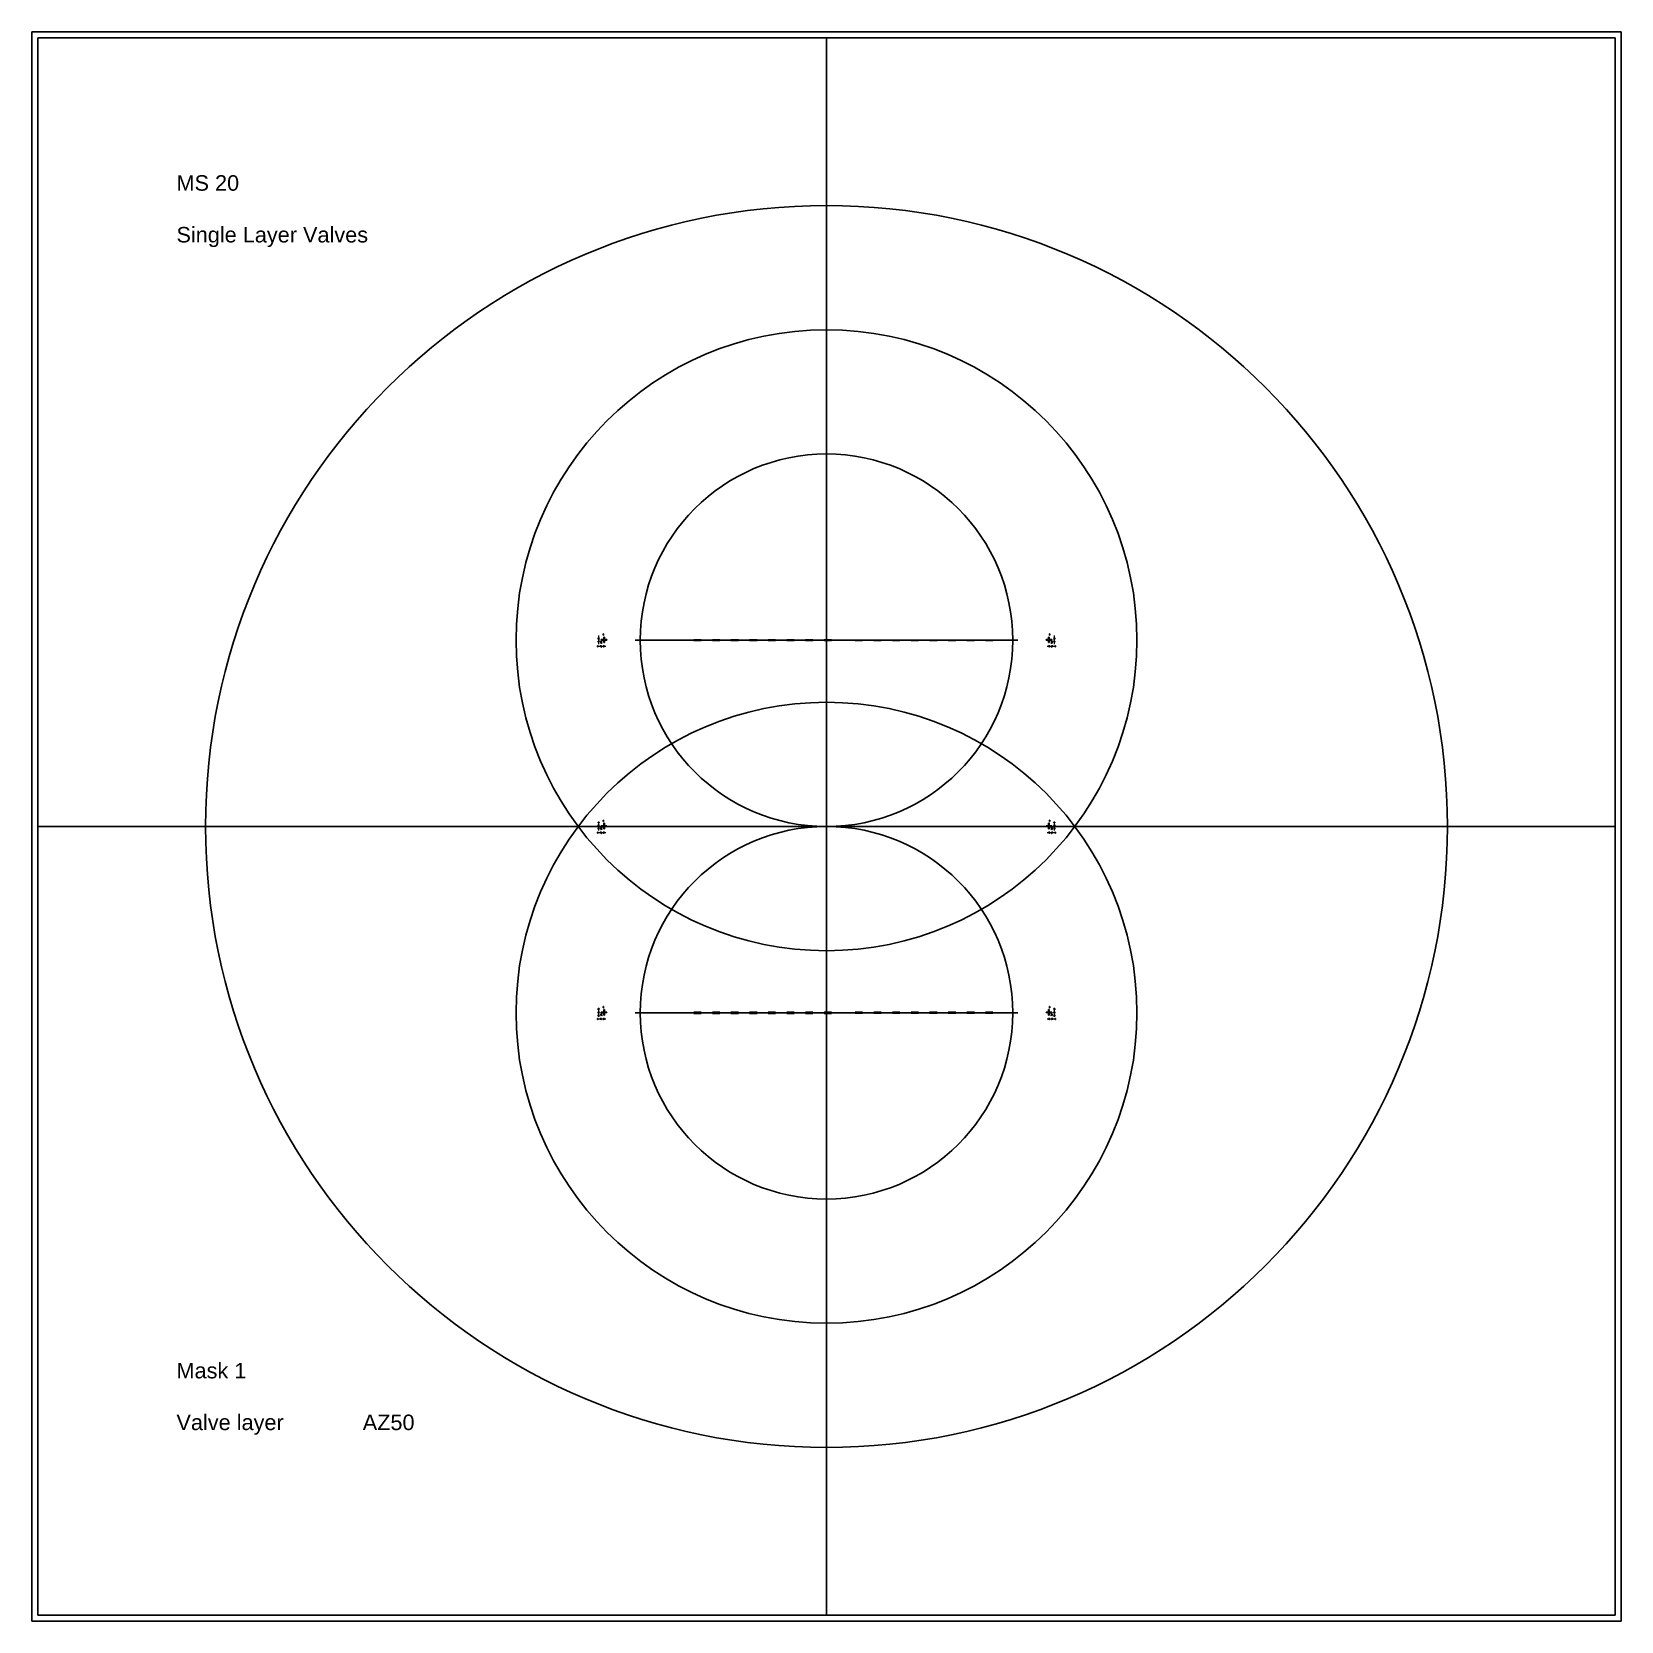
# Model space of a CAD drawing. Header units: millimetres. Extents: x 1000 to 444771, y -11148 to 590229.
# Drawn here: x 1000 to 129000, y 1000 to 129000 of the extents above; entities that cross this region are included whole.
import ezdxf

# ---------------------------------------------------------------- set-up
doc = ezdxf.new("R2010")
doc.units = ezdxf.units.MM
doc.layers.add('CLEAR', color=140, linetype='Continuous')
doc.layers.add('MASK', color=20, linetype='Continuous')
doc.styles.get("Standard").update_dxf_attribs({"font": 'arial.ttf'})

msp = doc.modelspace()

# ---------------------------------------------------------------- linework, layer by layer
for p, q in [((65000, 128500), (65000, 1500)), ((65000, 73326), (65000, 86674)), ((49596, 80000), (80404, 80000)), ((65000, 70000), (65000, 60000)), ((1500, 65000), (128500, 65000)), ((47596, 65000), (82404, 65000)), ((65000, 43326), (65000, 56674)), ((49596, 50000), (80404, 50000))]:
    msp.add_line(p, q)
for centre, radius in [((65000, 65000), 50000), ((65000, 80000), 25000), ((65000, 80000), 15000), ((65000, 50000), 25000), ((65000, 50000), 15000)]:
    msp.add_circle(centre, radius)
at = {"layer": 'CLEAR'}
for p, q in [((1500, 128500), (128500, 128500)), ((1500, 1500), (1500, 128500)), ((128500, 128500), (128500, 1500)), ((128500, 1500), (1500, 1500))]:
    msp.add_line(p, q, dxfattribs=at)
at = {"layer": 'MASK'}
for p, q in [((1000, 129000), (129000, 129000)), ((1000, 1000), (1000, 129000)), ((129000, 129000), (129000, 1000)), ((46566, 79545), (46566, 79470)), ((46578, 79545), (46566, 79545)), ((46566, 79470), (46578, 79470)), ((46578, 79470), (46578, 79545)), ((46596, 79545), (46596, 79495)), ((46608, 79545), (46596, 79545)), ((46596, 79495), (46608, 79495)), ((46608, 79495), (46608, 79545)), ((46621, 80341), (46696, 80341)), ((46621, 80329), (46621, 80341)), ((46696, 80329), (46621, 80329)), ((46621, 80311), (46671, 80311)), ((46621, 80299), (46621, 80311)), ((46671, 80299), (46621, 80299)), ((46621, 80281), (46671, 80281)), ((46621, 80269), (46621, 80281)), ((46671, 80269), (46621, 80269)), ((46621, 80251), (46671, 80251)), ((46621, 80239), (46621, 80251)), ((46671, 80239), (46621, 80239)), ((46621, 80221), (46671, 80221)), ((46621, 80209), (46621, 80221)), ((46671, 80209), (46621, 80209)), ((46621, 80191), (46696, 80191)), ((46621, 80179), (46621, 80191)), ((46696, 80179), (46621, 80179)), ((46621, 80161), (46671, 80161)), ((46621, 80149), (46621, 80161)), ((46671, 80149), (46621, 80149)), ((46621, 80131), (46671, 80131)), ((46621, 80119), (46621, 80131)), ((46671, 80119), (46621, 80119)), ((46621, 80101), (46671, 80101)), ((46621, 80089), (46621, 80101)), ((46671, 80089), (46621, 80089)), ((46621, 80071), (46671, 80071)), ((46621, 80059), (46621, 80071)), ((46671, 80059), (46621, 80059)), ((46621, 80041), (46721, 80041)), ((46621, 80029), (46621, 80041)), ((46721, 80029), (46621, 80029)), ((46621, 80011), (46671, 80011)), ((46621, 79999), (46621, 80011)), ((46671, 79999), (46621, 79999)), ((46621, 79981), (46671, 79981)), ((46621, 79969), (46621, 79981)), ((46671, 79969), (46621, 79969)), ((46621, 79951), (46671, 79951)), ((46621, 79939), (46621, 79951)), ((46671, 79939), (46621, 79939)), ((46621, 79921), (46671, 79921)), ((46621, 79909), (46621, 79921)), ((46671, 79909), (46621, 79909)), ((46621, 79891), (46696, 79891)), ((46621, 79879), (46621, 79891)), ((46696, 79879), (46621, 79879)), ((46621, 79861), (46671, 79861)), ((46621, 79849), (46621, 79861)), ((46671, 79849), (46621, 79849)), ((46621, 79831), (46671, 79831)), ((46621, 79819), (46621, 79831)), ((46671, 79819), (46621, 79819)), ((46621, 79801), (46671, 79801)), ((46621, 79789), (46621, 79801)), ((46671, 79789), (46621, 79789)), ((46621, 79771), (46671, 79771)), ((46621, 79759), (46621, 79771)), ((46671, 79759), (46621, 79759)), ((46621, 79741), (46696, 79741)), ((46621, 79729), (46621, 79741)), ((46696, 79729), (46621, 79729)), ((46626, 79545), (46626, 79495)), ((46638, 79545), (46626, 79545)), ((46626, 79495), (46638, 79495)), ((46638, 79495), (46638, 79545)), ((46656, 79545), (46656, 79495)), ((46668, 79545), (46656, 79545)), ((46656, 79495), (46668, 79495)), ((46668, 79495), (46668, 79545)), ((46671, 80311), (46671, 80299)), ((46671, 80281), (46671, 80269)), ((46671, 80251), (46671, 80239)), ((46671, 80221), (46671, 80209)), ((46671, 80161), (46671, 80149)), ((46671, 80131), (46671, 80119)), ((46671, 80101), (46671, 80089)), ((46671, 80071), (46671, 80059)), ((46671, 80011), (46671, 79999)), ((46671, 79981), (46671, 79969)), ((46671, 79951), (46671, 79939)), ((46671, 79921), (46671, 79909)), ((46671, 79861), (46671, 79849)), ((46671, 79831), (46671, 79819)), ((46671, 79801), (46671, 79789)), ((46671, 79771), (46671, 79759)), ((46686, 79545), (46686, 79495)), ((46698, 79545), (46686, 79545)), ((46686, 79495), (46698, 79495)), ((46696, 80341), (46696, 80329)), ((46696, 80191), (46696, 80179)), ((46696, 79891), (46696, 79879)), ((46696, 79741), (46696, 79729)), ((46698, 79495), (46698, 79545)), ((46716, 79545), (46716, 79470)), ((46728, 79545), (46716, 79545)), ((46716, 79470), (46728, 79470)), ((46721, 80041), (46721, 80029)), ((46728, 79470), (46728, 79545)), ((46746, 79545), (46746, 79495)), ((46758, 79545), (46746, 79545)), ((46746, 79495), (46758, 79495)), ((46758, 79495), (46758, 79545)), ((46776, 79545), (46776, 79495)), ((46788, 79545), (46776, 79545)), ((46776, 79495), (46788, 79495)), ((46788, 79495), (46788, 79545)), ((46806, 79545), (46806, 79495)), ((46818, 79545), (46806, 79545)), ((46806, 79495), (46818, 79495)), ((46818, 79495), (46818, 79545)), ((46824, 79925), (46850, 79925)), ((46824, 79769), (46824, 79925)), ((46850, 79769), (46824, 79769)), ((46836, 79545), (46836, 79495)), ((46848, 79545), (46836, 79545)), ((46836, 79495), (46848, 79495)), ((46848, 79495), (46848, 79545)), ((46850, 79868), (46918, 79936)), ((46850, 79925), (46850, 79868)), ((46850, 79825), (46850, 79769)), ((46850, 79825), (46918, 79758)), ((46866, 80060), (47066, 80060)), ((46866, 80010), (46866, 80060)), ((47066, 80010), (46866, 80010)), ((46866, 79847), (46937, 79918)), ((46866, 79847), (46937, 79776)), ((46866, 79545), (46866, 79445)), ((46878, 79545), (46866, 79545)), ((46866, 79445), (46878, 79445)), ((46878, 79445), (46878, 79545)), ((46896, 79545), (46896, 79495)), ((46908, 79545), (46896, 79545)), ((46896, 79495), (46908, 79495)), ((46908, 79495), (46908, 79545)), ((46918, 79936), (46937, 79918)), ((46918, 79758), (46937, 79776)), ((46926, 79545), (46926, 79495)), ((46938, 79545), (46926, 79545)), ((46926, 79495), (46938, 79495)), ((46938, 79495), (46938, 79545)), ((46956, 79545), (46956, 79495)), ((46968, 79545), (46956, 79545)), ((46956, 79495), (46968, 79495)), ((46968, 79495), (46968, 79545)), ((46986, 79545), (46986, 79495)), ((46998, 79545), (46986, 79545)), ((46986, 79495), (46998, 79495)), ((46998, 79495), (46998, 79545)), ((47016, 80410), (47016, 80510)), ((47016, 80510), (47028, 80510)), ((47028, 80410), (47016, 80410)), ((47016, 79545), (47016, 79470)), ((47028, 79545), (47016, 79545)), ((47016, 79470), (47028, 79470)), ((47028, 80510), (47028, 80410)), ((47028, 79470), (47028, 79545)), ((47046, 79545), (47046, 79495)), ((47058, 79545), (47046, 79545)), ((47046, 79495), (47058, 79495)), ((47058, 79495), (47058, 79545)), ((47066, 80060), (47066, 80260)), ((47066, 80260), (47116, 80260)), ((47066, 79810), (47066, 80010)), ((47116, 79810), (47066, 79810)), ((47076, 79545), (47076, 79495)), ((47088, 79545), (47076, 79545)), ((47076, 79495), (47088, 79495)), ((47088, 79495), (47088, 79545)), ((47106, 79545), (47106, 79495)), ((47118, 79545), (47106, 79545)), ((47106, 79495), (47118, 79495)), ((47116, 80260), (47116, 80060)), ((47116, 80060), (47316, 80060)), ((47316, 80010), (47116, 80010)), ((47116, 80010), (47116, 79810)), ((47118, 79495), (47118, 79545)), ((47136, 79545), (47136, 79495)), ((47148, 79545), (47136, 79545)), ((47136, 79495), (47148, 79495)), ((47148, 79495), (47148, 79545)), ((47166, 79545), (47166, 79470)), ((47178, 79545), (47166, 79545)), ((47166, 79470), (47178, 79470)), ((47178, 79470), (47178, 79545)), ((47316, 80060), (47316, 80010)), ((54306, 80025), (54906, 80025)), ((54306, 79975), (54306, 80025)), ((54906, 79975), (54306, 79975)), ((54906, 80025), (54906, 79975)), ((55806, 80025), (56406, 80025)), ((55806, 79975), (55806, 80025)), ((56406, 79975), (55806, 79975)), ((56406, 80025), (56406, 79975)), ((57306, 80025), (57906, 80025)), ((57306, 79975), (57306, 80025)), ((57906, 79975), (57306, 79975)), ((57906, 80025), (57906, 79975)), ((58806, 80025), (59406, 80025)), ((58806, 79975), (58806, 80025)), ((59406, 79975), (58806, 79975)), ((59406, 80025), (59406, 79975)), ((60306, 80025), (60906, 80025)), ((60306, 79975), (60306, 80025)), ((60906, 79975), (60306, 79975)), ((60906, 80025), (60906, 79975)), ((61806, 80025), (62406, 80025)), ((61806, 79975), (61806, 80025)), ((62406, 79975), (61806, 79975)), ((62406, 80025), (62406, 79975)), ((63306, 80025), (63906, 80025)), ((63306, 79975), (63306, 80025)), ((63906, 79975), (63306, 79975)), ((63906, 80025), (63906, 79975)), ((64806, 80025), (65406, 80025)), ((64806, 79975), (64806, 80025)), ((65406, 79975), (64806, 79975)), ((65406, 80025), (65406, 79975)), ((67306, 80013), (67906, 80013)), ((67306, 79988), (67306, 80013)), ((67906, 79988), (67306, 79988)), ((67906, 80013), (67906, 79988)), ((68806, 80013), (69406, 80013)), ((68806, 79988), (68806, 80013)), ((69406, 79988), (68806, 79988)), ((69406, 80013), (69406, 79988)), ((70306, 80013), (70906, 80013)), ((70306, 79988), (70306, 80013)), ((70906, 79988), (70306, 79988)), ((70906, 80013), (70906, 79988)), ((71806, 80013), (72406, 80013)), ((71806, 79988), (71806, 80013)), ((72406, 79988), (71806, 79988)), ((72406, 80013), (72406, 79988)), ((73306, 80013), (73906, 80013)), ((73306, 79988), (73306, 80013)), ((73906, 79988), (73306, 79988)), ((73906, 80013), (73906, 79988)), ((74806, 80013), (75406, 80013)), ((74806, 79988), (74806, 80013)), ((75406, 79988), (74806, 79988)), ((75406, 80013), (75406, 79988)), ((76306, 80013), (76906, 80013)), ((76306, 79988), (76306, 80013)), ((76906, 79988), (76306, 79988)), ((76906, 80013), (76906, 79988)), ((77806, 80013), (78406, 80013)), ((77806, 79988), (77806, 80013)), ((78406, 79988), (77806, 79988)), ((78406, 80013), (78406, 79988)), ((82884, 80060), (82684, 80060)), ((82684, 80060), (82684, 80010)), ((82684, 80010), (82884, 80010)), ((82822, 79470), (82822, 79545)), ((82822, 79545), (82834, 79545)), ((82834, 79470), (82822, 79470)), ((82834, 79545), (82834, 79470)), ((82852, 79495), (82852, 79545)), ((82852, 79545), (82864, 79545)), ((82864, 79495), (82852, 79495)), ((82864, 79545), (82864, 79495)), ((82882, 79495), (82882, 79545)), ((82882, 79545), (82894, 79545)), ((82894, 79495), (82882, 79495)), ((82934, 80260), (82884, 80260)), ((82884, 80260), (82884, 80060)), ((82884, 80010), (82884, 79810)), ((82884, 79810), (82934, 79810)), ((82894, 79545), (82894, 79495)), ((82912, 79495), (82912, 79545)), ((82912, 79545), (82924, 79545)), ((82924, 79495), (82912, 79495)), ((82924, 79545), (82924, 79495)), ((82934, 80060), (82934, 80260)), ((83134, 80060), (82934, 80060)), ((82934, 79810), (82934, 80010)), ((82934, 80010), (83134, 80010)), ((82942, 79495), (82942, 79545)), ((82942, 79545), (82954, 79545)), ((82954, 79495), (82942, 79495)), ((82954, 79545), (82954, 79495)), ((82972, 80510), (82972, 80410)), ((82984, 80510), (82972, 80510)), ((82972, 80410), (82984, 80410)), ((82972, 79470), (82972, 79545)), ((82972, 79545), (82984, 79545)), ((82984, 79470), (82972, 79470)), ((82984, 80410), (82984, 80510)), ((82984, 79545), (82984, 79470)), ((83002, 79495), (83002, 79545)), ((83002, 79545), (83014, 79545)), ((83014, 79495), (83002, 79495)), ((83014, 79545), (83014, 79495)), ((83032, 79495), (83032, 79545)), ((83032, 79545), (83044, 79545)), ((83044, 79495), (83032, 79495)), ((83044, 79545), (83044, 79495)), ((83062, 79495), (83062, 79545)), ((83062, 79545), (83074, 79545)), ((83074, 79495), (83062, 79495)), ((83082, 79936), (83063, 79918)), ((83134, 79847), (83063, 79918)), ((83134, 79847), (83063, 79776)), ((83082, 79758), (83063, 79776)), ((83074, 79545), (83074, 79495)), ((83149, 79868), (83082, 79936)), ((83149, 79825), (83082, 79758)), ((83092, 79495), (83092, 79545)), ((83092, 79545), (83104, 79545)), ((83104, 79495), (83092, 79495)), ((83104, 79545), (83104, 79495)), ((83122, 79445), (83122, 79545)), ((83122, 79545), (83134, 79545)), ((83134, 79445), (83122, 79445)), ((83134, 80010), (83134, 80060)), ((83134, 79545), (83134, 79445)), ((83175, 79925), (83149, 79925)), ((83149, 79925), (83149, 79868)), ((83149, 79825), (83149, 79769)), ((83149, 79769), (83175, 79769)), ((83152, 79495), (83152, 79545)), ((83152, 79545), (83164, 79545)), ((83164, 79495), (83152, 79495)), ((83164, 79545), (83164, 79495)), ((83175, 79769), (83175, 79925)), ((83182, 79495), (83182, 79545)), ((83182, 79545), (83194, 79545)), ((83194, 79495), (83182, 79495)), ((83194, 79545), (83194, 79495)), ((83212, 79495), (83212, 79545)), ((83212, 79545), (83224, 79545)), ((83224, 79495), (83212, 79495)), ((83224, 79545), (83224, 79495)), ((83242, 79495), (83242, 79545)), ((83242, 79545), (83254, 79545)), ((83254, 79495), (83242, 79495)), ((83254, 79545), (83254, 79495)), ((83272, 79470), (83272, 79545)), ((83272, 79545), (83284, 79545)), ((83284, 79470), (83272, 79470)), ((83379, 80041), (83279, 80041)), ((83279, 80041), (83279, 80029)), ((83279, 80029), (83379, 80029)), ((83284, 79545), (83284, 79470)), ((83302, 79495), (83302, 79545)), ((83302, 79545), (83314, 79545)), ((83314, 79495), (83302, 79495)), ((83379, 80341), (83304, 80341)), ((83304, 80341), (83304, 80329)), ((83304, 80329), (83379, 80329)), ((83379, 80191), (83304, 80191)), ((83304, 80191), (83304, 80179)), ((83304, 80179), (83379, 80179)), ((83379, 79891), (83304, 79891)), ((83304, 79891), (83304, 79879)), ((83304, 79879), (83379, 79879)), ((83379, 79741), (83304, 79741)), ((83304, 79741), (83304, 79729)), ((83304, 79729), (83379, 79729)), ((83314, 79545), (83314, 79495)), ((83379, 80311), (83329, 80311)), ((83329, 80311), (83329, 80299)), ((83329, 80299), (83379, 80299)), ((83379, 80281), (83329, 80281)), ((83329, 80281), (83329, 80269)), ((83329, 80269), (83379, 80269)), ((83379, 80251), (83329, 80251)), ((83329, 80251), (83329, 80239)), ((83329, 80239), (83379, 80239)), ((83379, 80221), (83329, 80221)), ((83329, 80221), (83329, 80209)), ((83329, 80209), (83379, 80209)), ((83379, 80161), (83329, 80161)), ((83329, 80161), (83329, 80149)), ((83329, 80149), (83379, 80149)), ((83379, 80131), (83329, 80131)), ((83329, 80131), (83329, 80119)), ((83329, 80119), (83379, 80119)), ((83379, 80101), (83329, 80101)), ((83329, 80101), (83329, 80089)), ((83329, 80089), (83379, 80089)), ((83379, 80071), (83329, 80071)), ((83329, 80071), (83329, 80059)), ((83329, 80059), (83379, 80059)), ((83379, 80011), (83329, 80011)), ((83329, 80011), (83329, 79999)), ((83329, 79999), (83379, 79999)), ((83379, 79981), (83329, 79981)), ((83329, 79981), (83329, 79969)), ((83329, 79969), (83379, 79969)), ((83379, 79951), (83329, 79951)), ((83329, 79951), (83329, 79939)), ((83329, 79939), (83379, 79939)), ((83379, 79921), (83329, 79921)), ((83329, 79921), (83329, 79909)), ((83329, 79909), (83379, 79909)), ((83379, 79861), (83329, 79861)), ((83329, 79861), (83329, 79849)), ((83329, 79849), (83379, 79849)), ((83379, 79831), (83329, 79831)), ((83329, 79831), (83329, 79819)), ((83329, 79819), (83379, 79819)), ((83379, 79801), (83329, 79801)), ((83329, 79801), (83329, 79789)), ((83329, 79789), (83379, 79789)), ((83379, 79771), (83329, 79771)), ((83329, 79771), (83329, 79759)), ((83329, 79759), (83379, 79759)), ((83332, 79495), (83332, 79545)), ((83332, 79545), (83344, 79545)), ((83344, 79495), (83332, 79495)), ((83344, 79545), (83344, 79495)), ((83362, 79495), (83362, 79545)), ((83362, 79545), (83374, 79545)), ((83374, 79495), (83362, 79495)), ((83374, 79545), (83374, 79495)), ((83379, 80329), (83379, 80341)), ((83379, 80299), (83379, 80311)), ((83379, 80269), (83379, 80281)), ((83379, 80239), (83379, 80251)), ((83379, 80209), (83379, 80221)), ((83379, 80179), (83379, 80191)), ((83379, 80149), (83379, 80161)), ((83379, 80119), (83379, 80131)), ((83379, 80089), (83379, 80101)), ((83379, 80059), (83379, 80071)), ((83379, 80029), (83379, 80041)), ((83379, 79999), (83379, 80011)), ((83379, 79969), (83379, 79981)), ((83379, 79939), (83379, 79951)), ((83379, 79909), (83379, 79921)), ((83379, 79879), (83379, 79891)), ((83379, 79849), (83379, 79861)), ((83379, 79819), (83379, 79831)), ((83379, 79789), (83379, 79801)), ((83379, 79759), (83379, 79771)), ((83379, 79729), (83379, 79741)), ((83392, 79495), (83392, 79545)), ((83392, 79545), (83404, 79545)), ((83404, 79495), (83392, 79495)), ((83404, 79545), (83404, 79495)), ((83422, 79470), (83422, 79545)), ((83422, 79545), (83434, 79545)), ((83434, 79470), (83422, 79470)), ((83434, 79545), (83434, 79470)), ((46621, 65341), (46696, 65341)), ((46621, 65329), (46621, 65341)), ((46696, 65329), (46621, 65329)), ((46621, 65311), (46671, 65311)), ((46621, 65299), (46621, 65311)), ((46671, 65299), (46621, 65299)), ((46621, 65281), (46671, 65281)), ((46621, 65269), (46621, 65281)), ((46671, 65311), (46671, 65299)), ((46671, 65281), (46671, 65269)), ((46696, 65341), (46696, 65329)), ((47016, 65410), (47016, 65510)), ((47016, 65510), (47028, 65510)), ((47028, 65410), (47016, 65410)), ((47028, 65510), (47028, 65410)), ((82972, 65510), (82972, 65410)), ((82984, 65510), (82972, 65510)), ((82972, 65410), (82984, 65410)), ((82984, 65410), (82984, 65510)), ((83379, 65341), (83304, 65341)), ((83304, 65341), (83304, 65329)), ((83304, 65329), (83379, 65329)), ((83379, 65311), (83329, 65311)), ((83329, 65311), (83329, 65299)), ((83329, 65299), (83379, 65299)), ((83379, 65281), (83329, 65281)), ((83329, 65281), (83329, 65269)), ((83379, 65329), (83379, 65341)), ((83379, 65299), (83379, 65311)), ((83379, 65269), (83379, 65281)), ((46566, 64545), (46566, 64470)), ((46578, 64545), (46566, 64545)), ((46566, 64470), (46578, 64470)), ((46578, 64470), (46578, 64545)), ((46596, 64545), (46596, 64495)), ((46608, 64545), (46596, 64545)), ((46596, 64495), (46608, 64495)), ((46608, 64495), (46608, 64545)), ((46671, 65269), (46621, 65269)), ((46621, 65251), (46671, 65251)), ((46621, 65239), (46621, 65251)), ((46671, 65239), (46621, 65239)), ((46621, 65221), (46671, 65221)), ((46621, 65209), (46621, 65221)), ((46671, 65209), (46621, 65209)), ((46621, 65191), (46696, 65191)), ((46621, 65179), (46621, 65191)), ((46696, 65179), (46621, 65179)), ((46621, 65161), (46671, 65161)), ((46621, 65149), (46621, 65161)), ((46671, 65149), (46621, 65149)), ((46621, 65131), (46671, 65131)), ((46621, 65119), (46621, 65131)), ((46671, 65119), (46621, 65119)), ((46621, 65101), (46671, 65101)), ((46621, 65089), (46621, 65101)), ((46671, 65089), (46621, 65089)), ((46621, 65071), (46671, 65071)), ((46621, 65059), (46621, 65071)), ((46671, 65059), (46621, 65059)), ((46621, 65041), (46721, 65041)), ((46621, 65029), (46621, 65041)), ((46721, 65029), (46621, 65029)), ((46621, 65011), (46671, 65011)), ((46621, 64999), (46621, 65011)), ((46671, 64999), (46621, 64999)), ((46621, 64981), (46671, 64981)), ((46621, 64969), (46621, 64981)), ((46671, 64969), (46621, 64969)), ((46621, 64951), (46671, 64951)), ((46621, 64939), (46621, 64951)), ((46671, 64939), (46621, 64939)), ((46621, 64921), (46671, 64921)), ((46621, 64909), (46621, 64921)), ((46671, 64909), (46621, 64909)), ((46621, 64891), (46696, 64891)), ((46621, 64879), (46621, 64891)), ((46696, 64879), (46621, 64879)), ((46621, 64861), (46671, 64861)), ((46621, 64849), (46621, 64861)), ((46671, 64849), (46621, 64849)), ((46621, 64831), (46671, 64831)), ((46621, 64819), (46621, 64831)), ((46671, 64819), (46621, 64819)), ((46621, 64801), (46671, 64801)), ((46621, 64789), (46621, 64801)), ((46671, 64789), (46621, 64789)), ((46621, 64771), (46671, 64771)), ((46621, 64759), (46621, 64771)), ((46671, 64759), (46621, 64759)), ((46621, 64741), (46696, 64741)), ((46621, 64729), (46621, 64741)), ((46696, 64729), (46621, 64729)), ((46626, 64545), (46626, 64495)), ((46638, 64545), (46626, 64545)), ((46626, 64495), (46638, 64495)), ((46638, 64495), (46638, 64545)), ((46656, 64545), (46656, 64495)), ((46668, 64545), (46656, 64545)), ((46656, 64495), (46668, 64495)), ((46668, 64495), (46668, 64545)), ((46671, 65251), (46671, 65239)), ((46671, 65221), (46671, 65209)), ((46671, 65161), (46671, 65149)), ((46671, 65131), (46671, 65119)), ((46671, 65101), (46671, 65089)), ((46671, 65071), (46671, 65059)), ((46671, 65011), (46671, 64999)), ((46671, 64981), (46671, 64969)), ((46671, 64951), (46671, 64939)), ((46671, 64921), (46671, 64909)), ((46671, 64861), (46671, 64849)), ((46671, 64831), (46671, 64819)), ((46671, 64801), (46671, 64789)), ((46671, 64771), (46671, 64759)), ((46686, 64545), (46686, 64495)), ((46698, 64545), (46686, 64545)), ((46686, 64495), (46698, 64495)), ((46696, 65191), (46696, 65179)), ((46696, 64891), (46696, 64879)), ((46696, 64741), (46696, 64729)), ((46698, 64495), (46698, 64545)), ((46716, 64545), (46716, 64470)), ((46728, 64545), (46716, 64545)), ((46716, 64470), (46728, 64470)), ((46721, 65041), (46721, 65029)), ((46728, 64470), (46728, 64545)), ((46746, 64545), (46746, 64495)), ((46758, 64545), (46746, 64545)), ((46746, 64495), (46758, 64495)), ((46758, 64495), (46758, 64545)), ((46776, 64545), (46776, 64495)), ((46788, 64545), (46776, 64545)), ((46776, 64495), (46788, 64495)), ((46788, 64495), (46788, 64545)), ((46806, 64545), (46806, 64495)), ((46818, 64545), (46806, 64545)), ((46806, 64495), (46818, 64495)), ((46818, 64495), (46818, 64545)), ((46824, 64925), (46850, 64925)), ((46824, 64769), (46824, 64925)), ((46850, 64769), (46824, 64769)), ((46836, 64545), (46836, 64495)), ((46848, 64545), (46836, 64545)), ((46836, 64495), (46848, 64495)), ((46848, 64495), (46848, 64545)), ((46850, 64868), (46918, 64936)), ((46850, 64925), (46850, 64868)), ((46850, 64825), (46850, 64769)), ((46850, 64825), (46918, 64758)), ((46866, 65060), (47066, 65060)), ((46866, 65010), (46866, 65060)), ((47066, 65010), (46866, 65010)), ((46866, 64847), (46937, 64918)), ((46866, 64847), (46937, 64776)), ((46866, 64545), (46866, 64445)), ((46878, 64545), (46866, 64545)), ((46866, 64445), (46878, 64445)), ((46878, 64445), (46878, 64545)), ((46896, 64545), (46896, 64495)), ((46908, 64545), (46896, 64545)), ((46896, 64495), (46908, 64495)), ((46908, 64495), (46908, 64545)), ((46918, 64936), (46937, 64918)), ((46918, 64758), (46937, 64776)), ((46926, 64545), (46926, 64495)), ((46938, 64545), (46926, 64545)), ((46926, 64495), (46938, 64495)), ((46938, 64495), (46938, 64545)), ((46956, 64545), (46956, 64495)), ((46968, 64545), (46956, 64545)), ((46956, 64495), (46968, 64495)), ((46968, 64495), (46968, 64545)), ((46986, 64545), (46986, 64495)), ((46998, 64545), (46986, 64545)), ((46986, 64495), (46998, 64495)), ((46998, 64495), (46998, 64545)), ((47016, 64545), (47016, 64470)), ((47028, 64545), (47016, 64545)), ((47016, 64470), (47028, 64470)), ((47028, 64470), (47028, 64545)), ((47046, 64545), (47046, 64495)), ((47058, 64545), (47046, 64545)), ((47046, 64495), (47058, 64495)), ((47058, 64495), (47058, 64545)), ((47066, 65060), (47066, 65260)), ((47066, 65260), (47116, 65260)), ((47066, 64810), (47066, 65010)), ((47116, 64810), (47066, 64810)), ((47076, 64545), (47076, 64495)), ((47088, 64545), (47076, 64545)), ((47076, 64495), (47088, 64495)), ((47088, 64495), (47088, 64545)), ((47106, 64545), (47106, 64495)), ((47118, 64545), (47106, 64545)), ((47106, 64495), (47118, 64495)), ((47116, 65260), (47116, 65060)), ((47116, 65060), (47316, 65060)), ((47316, 65010), (47116, 65010)), ((47116, 65010), (47116, 64810)), ((47118, 64495), (47118, 64545)), ((47136, 64545), (47136, 64495)), ((47148, 64545), (47136, 64545)), ((47136, 64495), (47148, 64495)), ((47148, 64495), (47148, 64545)), ((47166, 64545), (47166, 64470)), ((47178, 64545), (47166, 64545)), ((47166, 64470), (47178, 64470)), ((47178, 64470), (47178, 64545)), ((47316, 65060), (47316, 65010)), ((82884, 65060), (82684, 65060)), ((82684, 65060), (82684, 65010)), ((82684, 65010), (82884, 65010)), ((82822, 64470), (82822, 64545)), ((82822, 64545), (82834, 64545)), ((82834, 64470), (82822, 64470)), ((82834, 64545), (82834, 64470)), ((82852, 64495), (82852, 64545)), ((82852, 64545), (82864, 64545)), ((82864, 64495), (82852, 64495)), ((82864, 64545), (82864, 64495)), ((82882, 64495), (82882, 64545)), ((82882, 64545), (82894, 64545)), ((82894, 64495), (82882, 64495)), ((82934, 65260), (82884, 65260)), ((82884, 65260), (82884, 65060)), ((82884, 65010), (82884, 64810)), ((82884, 64810), (82934, 64810)), ((82894, 64545), (82894, 64495)), ((82912, 64495), (82912, 64545)), ((82912, 64545), (82924, 64545)), ((82924, 64495), (82912, 64495)), ((82924, 64545), (82924, 64495)), ((82934, 65060), (82934, 65260)), ((83134, 65060), (82934, 65060)), ((82934, 64810), (82934, 65010)), ((82934, 65010), (83134, 65010)), ((82942, 64495), (82942, 64545)), ((82942, 64545), (82954, 64545)), ((82954, 64495), (82942, 64495)), ((82954, 64545), (82954, 64495)), ((82972, 64470), (82972, 64545)), ((82972, 64545), (82984, 64545)), ((82984, 64470), (82972, 64470)), ((82984, 64545), (82984, 64470)), ((83002, 64495), (83002, 64545)), ((83002, 64545), (83014, 64545)), ((83014, 64495), (83002, 64495)), ((83014, 64545), (83014, 64495)), ((83032, 64495), (83032, 64545)), ((83032, 64545), (83044, 64545)), ((83044, 64495), (83032, 64495)), ((83044, 64545), (83044, 64495)), ((83062, 64495), (83062, 64545)), ((83062, 64545), (83074, 64545)), ((83074, 64495), (83062, 64495)), ((83082, 64936), (83063, 64918)), ((83134, 64847), (83063, 64918)), ((83134, 64847), (83063, 64776)), ((83082, 64758), (83063, 64776)), ((83074, 64545), (83074, 64495)), ((83149, 64868), (83082, 64936)), ((83149, 64825), (83082, 64758)), ((83092, 64495), (83092, 64545)), ((83092, 64545), (83104, 64545)), ((83104, 64495), (83092, 64495)), ((83104, 64545), (83104, 64495)), ((83122, 64445), (83122, 64545)), ((83122, 64545), (83134, 64545)), ((83134, 64445), (83122, 64445)), ((83134, 65010), (83134, 65060)), ((83134, 64545), (83134, 64445)), ((83175, 64925), (83149, 64925)), ((83149, 64925), (83149, 64868)), ((83149, 64825), (83149, 64769)), ((83149, 64769), (83175, 64769)), ((83152, 64495), (83152, 64545)), ((83152, 64545), (83164, 64545)), ((83164, 64495), (83152, 64495)), ((83164, 64545), (83164, 64495)), ((83175, 64769), (83175, 64925)), ((83182, 64495), (83182, 64545)), ((83182, 64545), (83194, 64545)), ((83194, 64495), (83182, 64495)), ((83194, 64545), (83194, 64495)), ((83212, 64495), (83212, 64545)), ((83212, 64545), (83224, 64545)), ((83224, 64495), (83212, 64495)), ((83224, 64545), (83224, 64495)), ((83242, 64495), (83242, 64545)), ((83242, 64545), (83254, 64545)), ((83254, 64495), (83242, 64495)), ((83254, 64545), (83254, 64495)), ((83272, 64470), (83272, 64545)), ((83272, 64545), (83284, 64545)), ((83284, 64470), (83272, 64470)), ((83379, 65041), (83279, 65041)), ((83279, 65041), (83279, 65029)), ((83279, 65029), (83379, 65029)), ((83284, 64545), (83284, 64470)), ((83302, 64495), (83302, 64545)), ((83302, 64545), (83314, 64545)), ((83314, 64495), (83302, 64495)), ((83379, 65191), (83304, 65191)), ((83304, 65191), (83304, 65179)), ((83304, 65179), (83379, 65179)), ((83379, 64891), (83304, 64891)), ((83304, 64891), (83304, 64879)), ((83304, 64879), (83379, 64879)), ((83379, 64741), (83304, 64741)), ((83304, 64741), (83304, 64729)), ((83304, 64729), (83379, 64729)), ((83314, 64545), (83314, 64495)), ((83329, 65269), (83379, 65269)), ((83379, 65251), (83329, 65251)), ((83329, 65251), (83329, 65239)), ((83329, 65239), (83379, 65239)), ((83379, 65221), (83329, 65221)), ((83329, 65221), (83329, 65209)), ((83329, 65209), (83379, 65209)), ((83379, 65161), (83329, 65161)), ((83329, 65161), (83329, 65149)), ((83329, 65149), (83379, 65149)), ((83379, 65131), (83329, 65131)), ((83329, 65131), (83329, 65119)), ((83329, 65119), (83379, 65119)), ((83379, 65101), (83329, 65101)), ((83329, 65101), (83329, 65089)), ((83329, 65089), (83379, 65089)), ((83379, 65071), (83329, 65071)), ((83329, 65071), (83329, 65059)), ((83329, 65059), (83379, 65059)), ((83379, 65011), (83329, 65011)), ((83329, 65011), (83329, 64999)), ((83329, 64999), (83379, 64999)), ((83379, 64981), (83329, 64981)), ((83329, 64981), (83329, 64969)), ((83329, 64969), (83379, 64969)), ((83379, 64951), (83329, 64951)), ((83329, 64951), (83329, 64939)), ((83329, 64939), (83379, 64939)), ((83379, 64921), (83329, 64921)), ((83329, 64921), (83329, 64909)), ((83329, 64909), (83379, 64909)), ((83379, 64861), (83329, 64861)), ((83329, 64861), (83329, 64849)), ((83329, 64849), (83379, 64849)), ((83379, 64831), (83329, 64831)), ((83329, 64831), (83329, 64819)), ((83329, 64819), (83379, 64819)), ((83379, 64801), (83329, 64801)), ((83329, 64801), (83329, 64789)), ((83329, 64789), (83379, 64789)), ((83379, 64771), (83329, 64771)), ((83329, 64771), (83329, 64759)), ((83329, 64759), (83379, 64759)), ((83332, 64495), (83332, 64545)), ((83332, 64545), (83344, 64545)), ((83344, 64495), (83332, 64495)), ((83344, 64545), (83344, 64495)), ((83362, 64495), (83362, 64545)), ((83362, 64545), (83374, 64545)), ((83374, 64495), (83362, 64495)), ((83374, 64545), (83374, 64495)), ((83379, 65239), (83379, 65251)), ((83379, 65209), (83379, 65221)), ((83379, 65179), (83379, 65191)), ((83379, 65149), (83379, 65161)), ((83379, 65119), (83379, 65131)), ((83379, 65089), (83379, 65101)), ((83379, 65059), (83379, 65071)), ((83379, 65029), (83379, 65041)), ((83379, 64999), (83379, 65011)), ((83379, 64969), (83379, 64981)), ((83379, 64939), (83379, 64951)), ((83379, 64909), (83379, 64921)), ((83379, 64879), (83379, 64891)), ((83379, 64849), (83379, 64861)), ((83379, 64819), (83379, 64831)), ((83379, 64789), (83379, 64801)), ((83379, 64759), (83379, 64771)), ((83379, 64729), (83379, 64741)), ((83392, 64495), (83392, 64545)), ((83392, 64545), (83404, 64545)), ((83404, 64495), (83392, 64495)), ((83404, 64545), (83404, 64495)), ((83422, 64470), (83422, 64545)), ((83422, 64545), (83434, 64545)), ((83434, 64470), (83422, 64470)), ((83434, 64545), (83434, 64470)), ((46621, 50341), (46696, 50341)), ((46621, 50329), (46621, 50341)), ((46696, 50329), (46621, 50329)), ((46621, 50311), (46671, 50311)), ((46621, 50299), (46621, 50311)), ((46671, 50299), (46621, 50299)), ((46621, 50281), (46671, 50281)), ((46621, 50269), (46621, 50281)), ((46671, 50269), (46621, 50269)), ((46621, 50251), (46671, 50251)), ((46621, 50239), (46621, 50251)), ((46671, 50239), (46621, 50239)), ((46621, 50221), (46671, 50221)), ((46621, 50209), (46621, 50221)), ((46671, 50209), (46621, 50209)), ((46621, 50191), (46696, 50191)), ((46621, 50179), (46621, 50191)), ((46696, 50179), (46621, 50179)), ((46621, 50161), (46671, 50161)), ((46621, 50149), (46621, 50161)), ((46671, 50149), (46621, 50149)), ((46621, 50131), (46671, 50131)), ((46621, 50119), (46621, 50131)), ((46671, 50119), (46621, 50119)), ((46621, 50101), (46671, 50101)), ((46621, 50089), (46621, 50101)), ((46671, 50089), (46621, 50089)), ((46621, 50071), (46671, 50071)), ((46621, 50059), (46621, 50071)), ((46671, 50059), (46621, 50059)), ((46621, 50041), (46721, 50041)), ((46621, 50029), (46621, 50041)), ((46721, 50029), (46621, 50029)), ((46621, 50011), (46671, 50011)), ((46621, 49999), (46621, 50011)), ((46671, 49999), (46621, 49999)), ((46621, 49981), (46671, 49981)), ((46621, 49969), (46621, 49981)), ((46671, 49969), (46621, 49969)), ((46621, 49951), (46671, 49951)), ((46621, 49939), (46621, 49951)), ((46671, 49939), (46621, 49939)), ((46621, 49921), (46671, 49921)), ((46621, 49909), (46621, 49921)), ((46671, 50311), (46671, 50299)), ((46671, 50281), (46671, 50269)), ((46671, 50251), (46671, 50239)), ((46671, 50221), (46671, 50209)), ((46671, 50161), (46671, 50149)), ((46671, 50131), (46671, 50119)), ((46671, 50101), (46671, 50089)), ((46671, 50071), (46671, 50059)), ((46671, 50011), (46671, 49999)), ((46671, 49981), (46671, 49969)), ((46671, 49951), (46671, 49939)), ((46671, 49921), (46671, 49909)), ((46696, 50341), (46696, 50329)), ((46696, 50191), (46696, 50179)), ((46721, 50041), (46721, 50029)), ((46824, 49925), (46850, 49925)), ((46824, 49769), (46824, 49925)), ((46850, 49868), (46918, 49936)), ((46850, 49925), (46850, 49868)), ((46866, 50060), (47066, 50060)), ((46866, 50010), (46866, 50060)), ((47066, 50010), (46866, 50010)), ((46918, 49936), (46937, 49918)), ((47016, 50410), (47016, 50510)), ((47016, 50510), (47028, 50510)), ((47028, 50410), (47016, 50410)), ((47028, 50510), (47028, 50410)), ((47066, 50060), (47066, 50260)), ((47066, 50260), (47116, 50260)), ((47066, 49810), (47066, 50010)), ((47116, 50260), (47116, 50060)), ((47116, 50060), (47316, 50060)), ((47316, 50010), (47116, 50010)), ((47116, 50010), (47116, 49810)), ((47316, 50060), (47316, 50010)), ((54306, 50050), (54906, 50050)), ((54306, 49950), (54306, 50050)), ((54906, 49950), (54306, 49950)), ((54906, 50050), (54906, 49950)), ((55806, 50050), (56406, 50050)), ((55806, 49950), (55806, 50050)), ((56406, 49950), (55806, 49950)), ((56406, 50050), (56406, 49950)), ((57306, 50050), (57906, 50050)), ((57306, 49950), (57306, 50050)), ((57906, 49950), (57306, 49950)), ((57906, 50050), (57906, 49950)), ((58806, 50050), (59406, 50050)), ((58806, 49950), (58806, 50050)), ((59406, 49950), (58806, 49950)), ((59406, 50050), (59406, 49950)), ((60306, 50050), (60906, 50050)), ((60306, 49950), (60306, 50050)), ((60906, 49950), (60306, 49950)), ((60906, 50050), (60906, 49950)), ((61806, 50050), (62406, 50050)), ((61806, 49950), (61806, 50050)), ((62406, 49950), (61806, 49950)), ((62406, 50050), (62406, 49950)), ((63306, 50050), (63906, 50050)), ((63306, 49950), (63306, 50050)), ((63906, 49950), (63306, 49950)), ((63906, 50050), (63906, 49950)), ((64806, 50050), (65406, 50050)), ((64806, 49950), (64806, 50050)), ((65406, 49950), (64806, 49950)), ((65406, 50050), (65406, 49950)), ((67306, 50038), (67906, 50038)), ((67306, 49962), (67306, 50038)), ((67906, 49963), (67306, 49963)), ((67906, 50038), (67906, 49963)), ((68806, 50038), (69406, 50038)), ((68806, 49962), (68806, 50038)), ((69406, 49963), (68806, 49963)), ((69406, 50038), (69406, 49963)), ((70306, 50038), (70906, 50038)), ((70306, 49962), (70306, 50038)), ((70906, 49963), (70306, 49963)), ((70906, 50038), (70906, 49963)), ((71806, 50038), (72406, 50038)), ((71806, 49962), (71806, 50038)), ((72406, 49963), (71806, 49963)), ((72406, 50038), (72406, 49963)), ((73306, 50038), (73906, 50038)), ((73306, 49962), (73306, 50038)), ((73906, 49963), (73306, 49963)), ((73906, 50038), (73906, 49963)), ((74806, 50038), (75406, 50038)), ((74806, 49962), (74806, 50038)), ((75406, 49963), (74806, 49963)), ((75406, 50038), (75406, 49963)), ((76306, 50038), (76906, 50038)), ((76306, 49962), (76306, 50038)), ((76906, 49963), (76306, 49963)), ((76906, 50038), (76906, 49963)), ((77806, 50038), (78406, 50038)), ((77806, 49962), (77806, 50038)), ((78406, 49963), (77806, 49963)), ((78406, 50038), (78406, 49963)), ((82884, 50060), (82684, 50060)), ((82684, 50060), (82684, 50010)), ((82684, 50010), (82884, 50010)), ((82934, 50260), (82884, 50260)), ((82884, 50260), (82884, 50060)), ((82884, 50010), (82884, 49810)), ((82934, 50060), (82934, 50260)), ((83134, 50060), (82934, 50060)), ((82934, 49810), (82934, 50010)), ((82934, 50010), (83134, 50010)), ((82972, 50510), (82972, 50410)), ((82984, 50510), (82972, 50510)), ((82972, 50410), (82984, 50410)), ((82984, 50410), (82984, 50510)), ((83082, 49936), (83063, 49918)), ((83149, 49868), (83082, 49936)), ((83134, 50010), (83134, 50060)), ((83175, 49925), (83149, 49925)), ((83149, 49925), (83149, 49868)), ((83175, 49769), (83175, 49925)), ((83379, 50041), (83279, 50041)), ((83279, 50041), (83279, 50029)), ((83279, 50029), (83379, 50029)), ((83379, 50341), (83304, 50341)), ((83304, 50341), (83304, 50329)), ((83304, 50329), (83379, 50329)), ((83379, 50191), (83304, 50191)), ((83304, 50191), (83304, 50179)), ((83304, 50179), (83379, 50179)), ((83379, 50311), (83329, 50311)), ((83329, 50311), (83329, 50299)), ((83329, 50299), (83379, 50299)), ((83379, 50281), (83329, 50281)), ((83329, 50281), (83329, 50269)), ((83329, 50269), (83379, 50269)), ((83379, 50251), (83329, 50251)), ((83329, 50251), (83329, 50239)), ((83329, 50239), (83379, 50239)), ((83379, 50221), (83329, 50221)), ((83329, 50221), (83329, 50209)), ((83329, 50209), (83379, 50209)), ((83379, 50161), (83329, 50161)), ((83329, 50161), (83329, 50149)), ((83329, 50149), (83379, 50149)), ((83379, 50131), (83329, 50131)), ((83329, 50131), (83329, 50119)), ((83329, 50119), (83379, 50119)), ((83379, 50101), (83329, 50101)), ((83329, 50101), (83329, 50089)), ((83329, 50089), (83379, 50089)), ((83379, 50071), (83329, 50071)), ((83329, 50071), (83329, 50059)), ((83329, 50059), (83379, 50059)), ((83379, 50011), (83329, 50011)), ((83329, 50011), (83329, 49999)), ((83329, 49999), (83379, 49999)), ((83379, 49981), (83329, 49981)), ((83329, 49981), (83329, 49969)), ((83329, 49969), (83379, 49969)), ((83379, 49951), (83329, 49951)), ((83329, 49951), (83329, 49939)), ((83329, 49939), (83379, 49939)), ((83379, 49921), (83329, 49921)), ((83329, 49921), (83329, 49909)), ((83379, 50329), (83379, 50341)), ((83379, 50299), (83379, 50311)), ((83379, 50269), (83379, 50281)), ((83379, 50239), (83379, 50251)), ((83379, 50209), (83379, 50221)), ((83379, 50179), (83379, 50191)), ((83379, 50149), (83379, 50161)), ((83379, 50119), (83379, 50131)), ((83379, 50089), (83379, 50101)), ((83379, 50059), (83379, 50071)), ((83379, 50029), (83379, 50041)), ((83379, 49999), (83379, 50011)), ((83379, 49969), (83379, 49981)), ((83379, 49939), (83379, 49951)), ((83379, 49909), (83379, 49921)), ((46566, 49545), (46566, 49470)), ((46578, 49545), (46566, 49545)), ((46566, 49470), (46578, 49470)), ((46578, 49470), (46578, 49545)), ((46596, 49545), (46596, 49495)), ((46608, 49545), (46596, 49545)), ((46596, 49495), (46608, 49495)), ((46608, 49495), (46608, 49545)), ((46671, 49909), (46621, 49909)), ((46621, 49891), (46696, 49891)), ((46621, 49879), (46621, 49891)), ((46696, 49879), (46621, 49879)), ((46621, 49861), (46671, 49861)), ((46621, 49849), (46621, 49861)), ((46671, 49849), (46621, 49849)), ((46621, 49831), (46671, 49831)), ((46621, 49819), (46621, 49831)), ((46671, 49819), (46621, 49819)), ((46621, 49801), (46671, 49801)), ((46621, 49789), (46621, 49801)), ((46671, 49789), (46621, 49789)), ((46621, 49771), (46671, 49771)), ((46621, 49759), (46621, 49771)), ((46671, 49759), (46621, 49759)), ((46621, 49741), (46696, 49741)), ((46621, 49729), (46621, 49741)), ((46696, 49729), (46621, 49729)), ((46626, 49545), (46626, 49495)), ((46638, 49545), (46626, 49545)), ((46626, 49495), (46638, 49495)), ((46638, 49495), (46638, 49545)), ((46656, 49545), (46656, 49495)), ((46668, 49545), (46656, 49545)), ((46656, 49495), (46668, 49495)), ((46668, 49495), (46668, 49545)), ((46671, 49861), (46671, 49849)), ((46671, 49831), (46671, 49819)), ((46671, 49801), (46671, 49789)), ((46671, 49771), (46671, 49759)), ((46686, 49545), (46686, 49495)), ((46698, 49545), (46686, 49545)), ((46686, 49495), (46698, 49495)), ((46696, 49891), (46696, 49879)), ((46696, 49741), (46696, 49729)), ((46698, 49495), (46698, 49545)), ((46716, 49545), (46716, 49470)), ((46728, 49545), (46716, 49545)), ((46716, 49470), (46728, 49470)), ((46728, 49470), (46728, 49545)), ((46746, 49545), (46746, 49495)), ((46758, 49545), (46746, 49545)), ((46746, 49495), (46758, 49495)), ((46758, 49495), (46758, 49545)), ((46776, 49545), (46776, 49495)), ((46788, 49545), (46776, 49545)), ((46776, 49495), (46788, 49495)), ((46788, 49495), (46788, 49545)), ((46806, 49545), (46806, 49495)), ((46818, 49545), (46806, 49545)), ((46806, 49495), (46818, 49495)), ((46818, 49495), (46818, 49545)), ((46850, 49769), (46824, 49769)), ((46836, 49545), (46836, 49495)), ((46848, 49545), (46836, 49545)), ((46836, 49495), (46848, 49495)), ((46848, 49495), (46848, 49545)), ((46850, 49825), (46850, 49769)), ((46850, 49825), (46918, 49758)), ((46866, 49847), (46937, 49918)), ((46866, 49847), (46937, 49776)), ((46866, 49545), (46866, 49445)), ((46878, 49545), (46866, 49545)), ((46866, 49445), (46878, 49445)), ((46878, 49445), (46878, 49545)), ((46896, 49545), (46896, 49495)), ((46908, 49545), (46896, 49545)), ((46896, 49495), (46908, 49495)), ((46908, 49495), (46908, 49545)), ((46918, 49758), (46937, 49776)), ((46926, 49545), (46926, 49495)), ((46938, 49545), (46926, 49545)), ((46926, 49495), (46938, 49495)), ((46938, 49495), (46938, 49545)), ((46956, 49545), (46956, 49495)), ((46968, 49545), (46956, 49545)), ((46956, 49495), (46968, 49495)), ((46968, 49495), (46968, 49545)), ((46986, 49545), (46986, 49495)), ((46998, 49545), (46986, 49545)), ((46986, 49495), (46998, 49495)), ((46998, 49495), (46998, 49545)), ((47016, 49545), (47016, 49470)), ((47028, 49545), (47016, 49545)), ((47016, 49470), (47028, 49470)), ((47028, 49470), (47028, 49545)), ((47046, 49545), (47046, 49495)), ((47058, 49545), (47046, 49545)), ((47046, 49495), (47058, 49495)), ((47058, 49495), (47058, 49545)), ((47116, 49810), (47066, 49810)), ((47076, 49545), (47076, 49495)), ((47088, 49545), (47076, 49545)), ((47076, 49495), (47088, 49495)), ((47088, 49495), (47088, 49545)), ((47106, 49545), (47106, 49495)), ((47118, 49545), (47106, 49545)), ((47106, 49495), (47118, 49495)), ((47118, 49495), (47118, 49545)), ((47136, 49545), (47136, 49495)), ((47148, 49545), (47136, 49545)), ((47136, 49495), (47148, 49495)), ((47148, 49495), (47148, 49545)), ((47166, 49545), (47166, 49470)), ((47178, 49545), (47166, 49545)), ((47166, 49470), (47178, 49470)), ((47178, 49470), (47178, 49545)), ((82822, 49470), (82822, 49545)), ((82822, 49545), (82834, 49545)), ((82834, 49470), (82822, 49470)), ((82834, 49545), (82834, 49470)), ((82852, 49495), (82852, 49545)), ((82852, 49545), (82864, 49545)), ((82864, 49495), (82852, 49495)), ((82864, 49545), (82864, 49495)), ((82882, 49495), (82882, 49545)), ((82882, 49545), (82894, 49545)), ((82894, 49495), (82882, 49495)), ((82884, 49810), (82934, 49810)), ((82894, 49545), (82894, 49495)), ((82912, 49495), (82912, 49545)), ((82912, 49545), (82924, 49545)), ((82924, 49495), (82912, 49495)), ((82924, 49545), (82924, 49495)), ((82942, 49495), (82942, 49545)), ((82942, 49545), (82954, 49545)), ((82954, 49495), (82942, 49495)), ((82954, 49545), (82954, 49495)), ((82972, 49470), (82972, 49545)), ((82972, 49545), (82984, 49545)), ((82984, 49470), (82972, 49470)), ((82984, 49545), (82984, 49470)), ((83002, 49495), (83002, 49545)), ((83002, 49545), (83014, 49545)), ((83014, 49495), (83002, 49495)), ((83014, 49545), (83014, 49495)), ((83032, 49495), (83032, 49545)), ((83032, 49545), (83044, 49545)), ((83044, 49495), (83032, 49495)), ((83044, 49545), (83044, 49495)), ((83062, 49495), (83062, 49545)), ((83062, 49545), (83074, 49545)), ((83074, 49495), (83062, 49495)), ((83134, 49847), (83063, 49918)), ((83134, 49847), (83063, 49776)), ((83082, 49758), (83063, 49776)), ((83074, 49545), (83074, 49495)), ((83149, 49825), (83082, 49758)), ((83092, 49495), (83092, 49545)), ((83092, 49545), (83104, 49545)), ((83104, 49495), (83092, 49495)), ((83104, 49545), (83104, 49495)), ((83122, 49445), (83122, 49545)), ((83122, 49545), (83134, 49545)), ((83134, 49445), (83122, 49445)), ((83134, 49545), (83134, 49445)), ((83149, 49825), (83149, 49769)), ((83149, 49769), (83175, 49769)), ((83152, 49495), (83152, 49545)), ((83152, 49545), (83164, 49545)), ((83164, 49495), (83152, 49495)), ((83164, 49545), (83164, 49495)), ((83182, 49495), (83182, 49545)), ((83182, 49545), (83194, 49545)), ((83194, 49495), (83182, 49495)), ((83194, 49545), (83194, 49495)), ((83212, 49495), (83212, 49545)), ((83212, 49545), (83224, 49545)), ((83224, 49495), (83212, 49495)), ((83224, 49545), (83224, 49495)), ((83242, 49495), (83242, 49545)), ((83242, 49545), (83254, 49545)), ((83254, 49495), (83242, 49495)), ((83254, 49545), (83254, 49495)), ((83272, 49470), (83272, 49545)), ((83272, 49545), (83284, 49545)), ((83284, 49470), (83272, 49470)), ((83284, 49545), (83284, 49470)), ((83302, 49495), (83302, 49545)), ((83302, 49545), (83314, 49545)), ((83314, 49495), (83302, 49495)), ((83379, 49891), (83304, 49891)), ((83304, 49891), (83304, 49879)), ((83304, 49879), (83379, 49879)), ((83379, 49741), (83304, 49741)), ((83304, 49741), (83304, 49729)), ((83304, 49729), (83379, 49729)), ((83314, 49545), (83314, 49495)), ((83329, 49909), (83379, 49909)), ((83379, 49861), (83329, 49861)), ((83329, 49861), (83329, 49849)), ((83329, 49849), (83379, 49849)), ((83379, 49831), (83329, 49831)), ((83329, 49831), (83329, 49819)), ((83329, 49819), (83379, 49819)), ((83379, 49801), (83329, 49801)), ((83329, 49801), (83329, 49789)), ((83329, 49789), (83379, 49789)), ((83379, 49771), (83329, 49771)), ((83329, 49771), (83329, 49759)), ((83329, 49759), (83379, 49759)), ((83332, 49495), (83332, 49545)), ((83332, 49545), (83344, 49545)), ((83344, 49495), (83332, 49495)), ((83344, 49545), (83344, 49495)), ((83362, 49495), (83362, 49545)), ((83362, 49545), (83374, 49545)), ((83374, 49495), (83362, 49495)), ((83374, 49545), (83374, 49495)), ((83379, 49879), (83379, 49891)), ((83379, 49849), (83379, 49861)), ((83379, 49819), (83379, 49831)), ((83379, 49789), (83379, 49801)), ((83379, 49759), (83379, 49771)), ((83379, 49729), (83379, 49741)), ((83392, 49495), (83392, 49545)), ((83392, 49545), (83404, 49545)), ((83404, 49495), (83392, 49495)), ((83404, 49545), (83404, 49495)), ((83422, 49470), (83422, 49545)), ((83422, 49545), (83434, 49545)), ((83434, 49470), (83422, 49470)), ((83434, 49545), (83434, 49470)), ((129000, 1000), (1000, 1000))]:
    msp.add_line(p, q, dxfattribs=at)

# ---------------------------------------------------------------- texts
at = {"layer": 'MASK', "char_height": 1250, "attachment_point": 1}
for s, width, heights, insert in [('MS 20\\P\\PSingle Layer Valves', 18981.93, [9373], (12651, 117451)), ('Mask 1\\P\\PValve layer^I^IAZ50', 21790.04, [8718], (12651, 21807))]:
    msp.add_mtext_dynamic_manual_height_columns(s, width=width, gutter_width=12.5, heights=heights, dxfattribs=dict(at, insert=insert))

doc.saveas('drawing.dxf')
